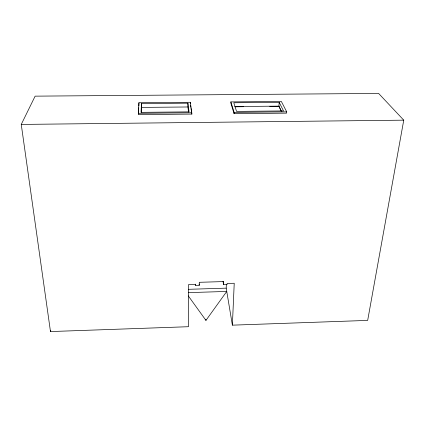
<?xml version="1.0" encoding="UTF-8"?>
<svg xmlns="http://www.w3.org/2000/svg" width="425" height="425" viewBox="0 0 425 425"><rect width="100%" height="100%" fill="white"/><g stroke="black" fill="none" stroke-linecap="round" stroke-linejoin="round"><path stroke-width="0.64" d="M190.326 103.557L190.326 102.287L138.922 102.738L138.343 114.623L191.866 114.081L190.326 102.287M232.385 325.162L234.228 283.257L227.173 283.47L227.136 284.468L223.555 284.575L223.656 281.578L199.293 282.306L199.267 285.313L195.659 285.425L195.67 284.421L188.488 284.638L188.503 326.708L50.479 331.564L21.25 124.429L35.132 96.151L378.622 93.436L403.75 120.163L367.673 320.402L232.385 325.162L226.206 288.15L226.35 284.219M230.881 101.904L230.839 103.169L234.095 113.682L286.604 113.146L286.71 111.849L281.35 101.463L230.881 101.904L234.143 112.375L234.095 113.682M141.472 103.583L141.036 112.343L189.072 111.871L187.882 103.169L141.472 103.583L141.376 112.476M138.454 112.752L138.752 107.759M138.863 105.889L138.922 102.738M280.914 110.431L278.901 106.377L279.204 102.361L233.787 102.765L236.566 111.398L283.539 110.936L279.204 102.361M50.479 331.564L50.761 330.273M188.307 295.901L205.944 320.392L226.753 291.438L188.636 292.623M188.381 289.313L226.206 288.15M21.25 124.429L403.75 120.163M138.284 113.305L191.872 112.768M234.143 112.375L286.71 111.849M141.621 107.408L187.882 106.978L188.562 112.009M234.961 106.537L278.922 106.128L281.509 111.334M234.951 106.792L243.477 106.712M269.716 106.463L278.901 106.377M223.029 281.345L223.555 284.575M190.597 105.411L190.867 107.27M191.048 108.508L191.324 110.367M191.505 111.605L191.866 114.081M205.817 319.255L205.944 320.392M199.128 284.017L199.267 285.313M195.537 284.128L195.659 285.425M187.882 103.169L187.882 106.978"/></g></svg>
